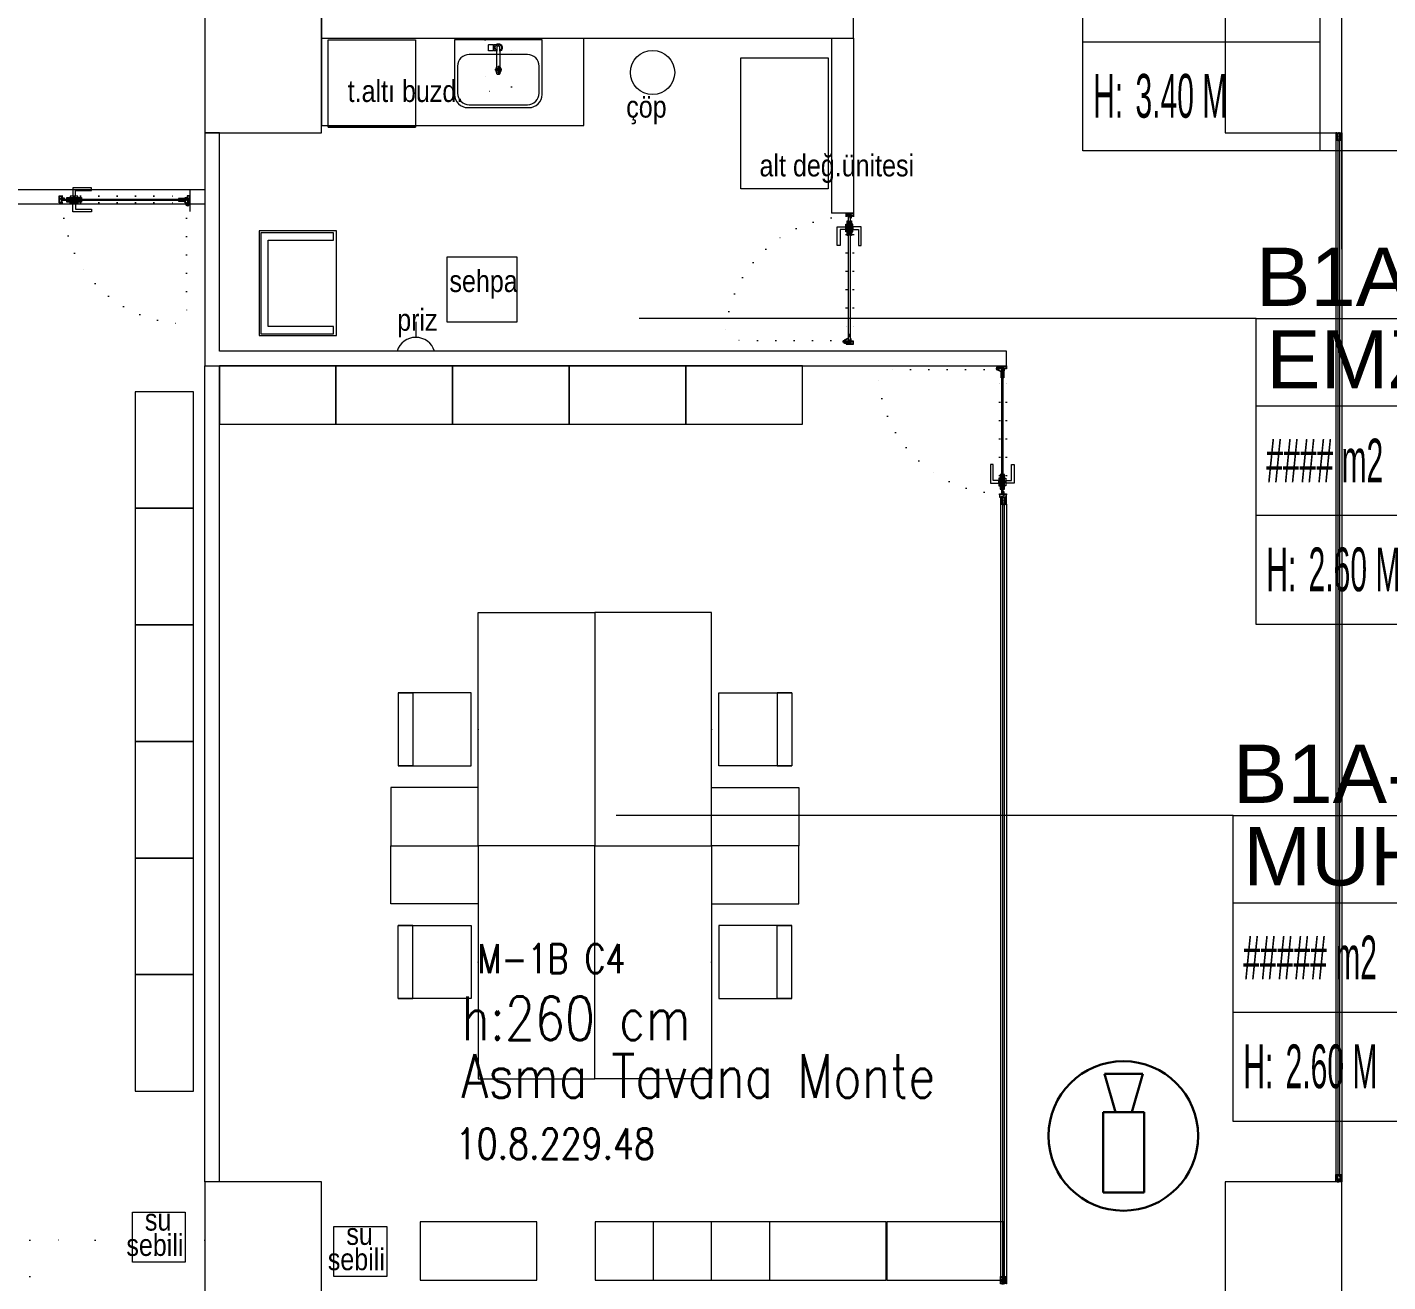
# Model space of a CAD drawing. Header units: metres. Extents: x -13933 to 152404, y -7861 to 21912.
# Drawn here: x 84880 to 85814, y 1611 to 2472 of the extents above; entities that cross this region are included whole.
import ezdxf
from ezdxf.enums import TextEntityAlignment as Align

# ---------------------------------------------------------------- set-up
doc = ezdxf.new("R2010")
doc.units = ezdxf.units.M
doc.header["$LTSCALE"] = 100
doc.header["$MEASUREMENT"] = 0
for name, pattern in [('DASHDOT', [1, 0.5, -0.25, 0, -0.25]), ('DOT2', [0.125, 0, -0.125]), ('DOT5', [0.75, 0, -0.75])]:
    doc.linetypes.add(name, pattern=pattern)
doc.layers.get('0').update_dxf_attribs({"color": 9, "lineweight": 9})
for name, color, linetype, lineweight in [('0 @ 1', 9, 'Continuous', 9), ('00', 9, 'Continuous', 9), ('01', 9, 'Continuous', 9), ('05', 9, 'Continuous', 9), ('06C', 9, 'Continuous', 9), ('06D', 9, 'Continuous', 9), ('07K', 9, 'Continuous', 9), ('10', 9, 'Continuous', 9), ('15', 9, 'Continuous', 9), ('20', 9, 'DOT2', 9), ('21_mahal200', 9, 'Continuous', 9), ('E-DAHİLİ DOME KAMERA', 7, 'Continuous', 30), ('E-YAZI', 7, 'Continuous', 30)]:
    doc.layers.add(name, color=color, linetype=linetype, lineweight=lineweight)
doc.styles.add('Arial', font='arial.ttf', dxfattribs={"height": 2.5})
doc.styles.add('E-YAZI', font='txttw.shx')
doc.styles.add('MuuM_TEXT-STANDART', font='ARIALN.TTF')
pattern_1 = [(225, (-604.72494, -2171.82614), (-0.0883883476, 0.0883883476), []), (135, (-604.72494, -2171.82614), (0.0883883476, 0.0883883476), [])]

# ---------------------------------------------------------------- blocks, each defined once
blk = doc.blocks.new('100_DAHİLİ DOME KAMERA')
at = {"layer": 'E-DAHİLİ DOME KAMERA', "color": 4}
for p, q in [((-1.936, 0.715), (-1.936, -0.689)), ((0.82, 0.715), (-1.936, 0.715)), ((0.82, -0.689), (0.82, 0.715)), ((0.82, 0.294), (2.131, 0.668)), ((2.131, 0.668), (2.131, -0.643)), ((0.82, -0.268), (2.131, -0.643)), ((-1.936, -0.689), (0.82, -0.689))]:
    blk.add_line(p, q, dxfattribs=at)
at = {"layer": 'E-DAHİLİ DOME KAMERA', "color": 4, "linetype": 'Continuous'}
blk.add_circle((0, 0), 2.566, dxfattribs=at)
blk = doc.blocks.new('p-kolon_80x80')
blk.add_lwpolyline([(-40, -40), (40, -40), (40, 40), (-40, 40)], close=True)
blk = doc.blocks.new('1.Bod.Ara.Sitatik Elk')
at = {"layer": '01'}
for p in [(900, -6190), (1600, -6190), (900, -6990), (1600, -6990)]:
    blk.add_blockref('p-kolon_80x80', p, dxfattribs=at)
blk = doc.blocks.new('0_roomno2')
blk.add_lwpolyline([(19.375, -10.5), (0, -10.5), (0, 0), (19.375, 0)], close=True)
for points in [[(0, -3), (19.375, -3)], [(8.125, -3), (8.125, -10.5)], [(11.875, -3), (11.875, -10.5)], [(15.625, -3), (15.625, -10.5)], [(0, -6.75), (8.125, -6.75)]]:
    blk.add_lwpolyline(points)
at = {"style": 'MuuM_TEXT-STANDART', "width": 0.6}
blk.add_text('H:', height=1.5, dxfattribs=at).set_placement((0.35, -8.608), align=Align.MIDDLE_LEFT)
at = {"style": 'Arial'}
blk.add_attdef('ODANO', (0, 1.17), '', height=2, dxfattribs=at)
blk.add_attdef('MEKANADI', text='', height=2, dxfattribs=at).set_placement((0.35, -3), align=Align.BOTTOM_LEFT)
at = {"style": 'MuuM_TEXT-STANDART', "width": 0.6}
for tag, p in [('YER01', (10, -4.5)), ('TAVAN01', (13.75, -4.5)), ('DUVAR01', (17.5, -4.5)), ('YER02', (10, -6.75)), ('TAVAN02', (13.75, -6.75)), ('DUVAR02', (17.5, -6.75)), ('YER03', (10, -9)), ('TAVAN03', (13.75, -9)), ('DUVAR03', (17.5, -9))]:
    blk.add_attdef(tag, text='', height=1.5, dxfattribs=at).set_placement(p, align=Align.MIDDLE_CENTER)
for tag, p in [('M2', (0.35, -4.875)), ('TEMIZTAVANYUKSEKLIGI', (1.8, -8.608))]:
    blk.add_attdef(tag, text='', height=1.5, dxfattribs=at).set_placement(p, align=Align.MIDDLE_LEFT)
blk = doc.blocks.new('p-sandalye-03')
for points in [[(-5, -25.14), (-5, 24.86), (-55, 24.86), (-55, -25.14), (-5, -25.14)], [(-55, 24.86), (-45, 24.86), (-45, -25.14), (-55, -25.14)]]:
    blk.add_lwpolyline(points)
blk.add_point((0, -0.14))
blk = doc.blocks.new('m-calisma unitesi 02')
at = {"ltscale": 0.5}
blk.add_lwpolyline([(-160, 140), (-160, 80), (-120, 80), (-120, 140)], close=True, dxfattribs=at)
blk.add_lwpolyline([(0, 80), (0, 0), (-160, 0), (-160, 80)], close=True)
at = {"linetype": 'DOT5'}
blk.add_lwpolyline([(-160, 80), (-160, 80)], dxfattribs=at)
at = {"rotation": 270}
blk.add_blockref('p-sandalye-03', (-80, 80), dxfattribs=at)
blk = doc.blocks.new('A$C6B6E2180')
for points in [[(-2.42, 0), (2.42, 0)], [(0, 2.66), (0, -2.66)]]:
    blk.add_lwpolyline(points)
for radius in [2, 1]:
    blk.add_circle((0, 0), radius)
blk = doc.blocks.new('p-batarya uno')
at = {"linetype": 'Continuous', "elevation": 5.3}
blk.add_lwpolyline([(1959.69, 13727.45), (1962.73, 13727.45), (1962.83, 13727.49), (1962.88, 13727.6), (1962.95, 13729.55), (1962.88, 13731.5), (1962.83, 13731.6), (1962.73, 13731.65), (1959.69, 13731.65), (1959.65, 13731.57), (1959.65, 13731.52), (1959.41, 13731.55), (1959.35, 13731.55), (1959.25, 13731.65), (1957.79, 13731.65), (1957.49, 13731.89), (1956.84, 13732.15), (1956.4, 13732.22), (1956.15, 13732.25), (1955.46, 13732.15), (1954.81, 13731.89), (1954.25, 13731.45), (1953.81, 13730.89), (1953.55, 13730.24), (1953.45, 13729.55), (1953.55, 13728.86), (1953.81, 13728.21), (1954.25, 13727.65), (1954.81, 13727.21), (1955.05, 13727.11), (1955.05, 13712.11), (1955.09, 13711.84), (1955.2, 13711.58), (1955.37, 13711.36), (1955.6, 13711.19), (1955.87, 13711.09), (1956.15, 13711.05), (1956.43, 13711.09), (1956.7, 13711.19), (1956.93, 13711.36), (1957.1, 13711.58), (1957.21, 13711.84), (1957.25, 13712.11), (1957.25, 13712.3), (1957.25, 13712.43), (1957.25, 13712.66), (1957.25, 13713.02), (1957.25, 13713.51), (1957.25, 13714.13), (1957.25, 13727.11), (1957.49, 13727.21), (1957.79, 13727.45), (1959.25, 13727.45), (1959.35, 13727.55), (1959.41, 13727.55), (1959.65, 13727.57), (1959.65, 13727.52), (1959.69, 13727.45)], close=True, dxfattribs=at)
at = {"linetype": 'Continuous'}
for points, elevation in [([(1959.25, 13731.65), (1959.25, 13727.45)], 5.3), ([(1959.35, 13727.55), (1959.35, 13731.55)], 5.31), ([(1959.41, 13731.55), (1959.41, 13727.55)], 5.31), ([(1959.69, 13731.65), (1959.72, 13731.57), (1959.74, 13731.45), (1959.75, 13731.36), (1959.76, 13731.25), (1959.78, 13731.01), (1959.81, 13730.55), (1959.82, 13730.06), (1959.83, 13729.55), (1959.82, 13729.06), (1959.81, 13728.54), (1959.79, 13728.16), (1959.78, 13728.09), (1959.76, 13727.84), (1959.75, 13727.74), (1959.74, 13727.65), (1959.73, 13727.58), (1959.72, 13727.52), (1959.69, 13727.45)], 5.3)]:
    blk.add_lwpolyline(points, dxfattribs=dict(at, elevation=elevation))
blk.add_lwpolyline([(1955.05, 13727.11), (1955.05, 13729.57), (1955.09, 13729.84), (1955.19, 13730.1), (1955.37, 13730.33), (1955.6, 13730.5), (1955.86, 13730.61), (1956.15, 13730.65), (1956.43, 13730.6), (1956.7, 13730.5), (1956.93, 13730.33), (1957.1, 13730.1), (1957.21, 13729.84), (1957.25, 13729.57), (1957.25, 13729.26), (1957.25, 13728.92), (1957.25, 13727.11)], dxfattribs=at)
blk.add_arc((1956.15, 13729.55), 2.25, 299.26757, 240.73242, dxfattribs=at)
blk = doc.blocks.new('shift lavabo plan-60cm')
at = {"ltscale": 2}
for points in [[(0, 0), (60, 0), (60, -37.5, -0.414214), (51, -46.5), (9, -46.5, -0.414214), (0, -37.5)], [(10, -10), (50, -10, -0.414214), (58, -18), (58, -36.5, -0.414214), (50, -44.5), (10, -44.5, -0.414214), (2, -36.5), (2, -18, -0.414214)]]:
    blk.add_lwpolyline(points, format="xyb", close=True, dxfattribs=at)
at = {"layer": '20', "linetype": 'DOT2', "ltscale": 2}
blk.add_lwpolyline([(21, 0), (39, 0), (39, -32.23, -0.414214), (36, -35.23), (24, -35.23, -0.414214), (21, -32.23)], format="xyb", close=True, dxfattribs=at)
blk.add_blockref('p-batarya uno', (-1926.15, -13734.9))
at = {"ltscale": 2}
blk.add_blockref('A$C6B6E2180', (30, -20.5), dxfattribs=at)
blk = doc.blocks.new('p-bebek bakım masası')
at = {"layer": '05'}
blk.add_lwpolyline([(-36, -53), (-36, 0), (36, 0), (36, -53), (-36, -53)], dxfattribs=at)
at = {"layer": '05', "elevation": 0}
for points in [[(-34.45, -50.98), (-34.45, -1.26), (34.78, -1.26), (34.78, -50.98), (29.78, -50.98), (29.78, -6.26)], [(-29.45, -6.26), (-29.45, -50.98), (-34.45, -50.98)], [(29.78, -6.26), (-29.45, -6.26)]]:
    blk.add_lwpolyline(points, dxfattribs=at)
blk = doc.blocks.new('g-kapı kolu-p')
for points in [[(-5, 0.5), (5, 0.5), (5, 1.5), (-5, 1.5)], [(-2.65, 1.5), (2.65, 1.5), (2.65, 2.41), (-2.65, 2.41)], [(-5, -1.5), (5, -1.5), (5, -0.5), (-5, -0.5)], [(-2.65, -1.5), (2.65, -1.5), (2.65, -2.41), (-2.65, -2.41)]]:
    blk.add_lwpolyline(points, close=True)
for points in [[(11.85, 8.21), (-0.95, 8.21), (-0.95, 2.41), (0.95, 2.41), (0.95, 6.31), (11.85, 6.31), (11.85, 8.21)], [(11.85, -8.21), (-0.95, -8.21), (-0.95, -2.41), (0.95, -2.41), (0.95, -6.31), (11.85, -6.31), (11.85, -8.21)]]:
    blk.add_lwpolyline(points)
blk = doc.blocks.new('k-cambölme-kapı-p')
at = {"layer": '10'}
h = blk.add_hatch(dxfattribs=at)
h.set_pattern_fill('NET', color=256, angle=135, style=0)
h.set_pattern_definition([(135, (3753.7029, 560.85184), (-0.0883883476, -0.0883883476), []), (225, (3753.7029, 560.85184), (0.0883883476, -0.0883883476), [])])
h.paths.add_polyline_path([(2.08, -0.06), (2.08, 0.02), (2.07, 0.04), (2.05, 0.07), (2.01, 0.09), (1.98, 0.1), (1.97, 0.1), (1.97, -0.29), (1.94, -0.29), (1.94, -0.43), (1.88, -0.49), (1.67, -0.49), (1.82, -0.29), (1.73, -0.29), (1.53, -0.5), (1.44, -0.5), (1.62, -0.32), (1.62, -0.29), (1.51, -0.29), (1.34, -0.42), (1.32, -0.44), (1.3, -0.48), (1.29, -0.51), (1.26, -0.57), (1.26, -0.31), (1.32, -0.29), (1.23, -0.29), (1.23, -0.53), (1.23, -0.59), (1.24, -0.62), (1.26, -0.64), (3.47, -0.64), (3.47, -0.58), (3.38, -0.35), (3.38, -0.3), (3.42, -0.25), (3.42, -0.2), (3.38, -0.16), (2.73, -0.16), (2.74, -0.2), (2.91, -0.2, -1), (2.91, -0.25)])
h.paths.add_polyline_path([(2.05, -0.18), (2.05, -0.21), (2.08, -0.23), (2.11, -0.24), (2.15, -0.25), (2.95, -0.27), (2.92, -0.29), (2.55, -0.29), (2.54, -0.31), (2.52, -0.33), (2.5, -0.34), (2.48, -0.34), (2.46, -0.34), (2.44, -0.32), (2.42, -0.3), (2.08, -0.3), (1.99, -0.11), (1.99, -0.07), (2.05, -0.07)], flags=16)
h.paths.add_polyline_path([(2.41, -0.34), (2.51, -0.5), (2.08, -0.5), (2.08, -0.34)], flags=16)
h.paths.add_polyline_path([(2.55, -0.33), (2.89, -0.33), (2.94, -0.33), (3.28, -0.34, 0.166992), (3.34, -0.55), (2.72, -0.55), (2.55, -0.36)], flags=16)
h.paths.add_polyline_path([(3.02, -0.22), (3.02, -0.2), (3.33, -0.2, 0.10606), (3.29, -0.33), (3.01, -0.27)], flags=16)
h = blk.add_hatch(dxfattribs=at)
h.set_pattern_fill('NET', color=256, angle=135, style=0)
h.set_pattern_definition([(45, (474.94443, 2280.71206), (0.0883883476, -0.0883883476), []), (315, (474.94443, 2280.71206), (-0.0883883476, -0.0883883476), [])])
h.paths.add_polyline_path([(87.27, -0.16), (87.26, -0.2), (87.09, -0.2, 1), (87.09, -0.25), (87.92, -0.25), (87.92, -0.01), (87.93, 0.03), (87.96, 0.05), (88, 0.07), (88.03, 0.07), (88.03, -0.29), (88.06, -0.29), (88.06, -0.43), (88.12, -0.49), (88.33, -0.49), (88.18, -0.29), (88.27, -0.29), (88.47, -0.5), (88.56, -0.5), (88.38, -0.32), (88.38, -0.29), (88.49, -0.29), (88.66, -0.42), (88.68, -0.44), (88.7, -0.48), (88.71, -0.51), (88.74, -0.57), (88.74, -0.31), (88.68, -0.29), (88.77, -0.29), (88.77, -0.53), (88.77, -0.59), (88.76, -0.62), (88.74, -0.64), (86.53, -0.64), (86.53, -0.58), (86.62, -0.35), (86.62, -0.3), (86.58, -0.25), (86.58, -0.2), (86.62, -0.16)])
h.paths.add_polyline_path([(87.28, -0.55), (87.45, -0.36), (87.45, -0.33), (87.11, -0.33), (87.06, -0.33), (87.03, -0.31), (86.99, -0.27), (86.98, -0.22), (86.98, -0.2), (86.67, -0.2, -0.292264), (86.66, -0.55)], flags=16)
h.paths.add_polyline_path([(87.48, -0.51), (87.59, -0.51), (87.53, -0.43)], flags=16)
h.paths.add_polyline_path([(87.56, -0.4), (87.69, -0.5), (87.92, -0.5), (87.92, -0.34), (87.59, -0.34)], flags=16)
h.paths.add_polyline_path([(87.62, -0.53), (87.71, -0.62), (87.71, -0.53)], flags=16)
for points in [[(1.97, -0.29), (1.97, 2.13), (2.05, 2.13), (2.05, 2.28, 0.414214), (1.89, 2.44), (0.08, 2.44, 0.414214), (0, 2.36), (0, -2.36, 0.414214), (0.08, -2.44), (2.05, -2.44), (2.05, -2.25), (2.05, -2.23), (2.05, -2.23), (2.05, -2.23), (2.05, -2.23), (2.05, -2.23), (2.05, -0.89)], [(88.03, -0.29), (88.03, 2.13), (87.95, 2.13), (87.95, 2.28, -0.414214), (88.11, 2.44), (89.92, 2.44, -0.414214), (90, 2.36), (90, -2.36, -0.414214), (89.92, -2.44), (87.95, -2.44), (87.95, -2.25), (87.95, -2.23), (87.95, -2.23), (87.95, -2.23), (87.95, -2.23), (87.95, -2.23), (87.95, -0.89)], [(1.51, -0.29), (1.34, -0.42), (1.32, -0.44), (1.3, -0.48), (1.29, -0.51), (1.26, -0.57), (1.26, -0.31), (1.32, -0.29), (1.23, -0.29), (1.23, -0.53), (1.23, -0.59), (1.24, -0.62), (1.26, -0.64), (3.47, -0.64), (3.47, -0.58), (3.38, -0.35), (3.38, -0.3), (3.42, -0.25), (3.42, -0.2), (3.38, -0.16), (2.73, -0.16), (2.74, -0.2), (2.91, -0.2, -1), (2.91, -0.25, -1)], [(88.49, -0.29), (88.66, -0.42), (88.68, -0.44), (88.7, -0.48), (88.71, -0.51), (88.74, -0.57), (88.74, -0.31), (88.68, -0.29), (88.77, -0.29), (88.77, -0.53), (88.77, -0.59), (88.76, -0.62), (88.74, -0.64), (86.53, -0.64), (86.53, -0.58), (86.62, -0.35), (86.62, -0.3), (86.58, -0.25), (86.58, -0.2), (86.62, -0.16), (87.27, -0.16), (87.26, -0.2), (87.09, -0.2, 1), (87.09, -0.25, 1)], [(86.66, -0.55), (87.28, -0.55), (87.45, -0.36), (87.45, -0.33), (87.11, -0.33), (87.06, -0.33), (87.03, -0.31), (86.99, -0.27), (86.98, -0.22), (86.98, -0.2), (86.67, -0.2, 1)]]:
    blk.add_lwpolyline(points, format="xyb", dxfattribs=at)
for points in [[(1.82, 2.27), (0.16, 2.27), (0.16, 2.03), (0.38, 2.03), (0.38, 1.92), (0.22, 1.92), (0.22, 1.16), (0.35, 1.16), (0.35, -0.41), (0.22, -0.41), (0.22, -1.23), (0.36, -1.23), (0.36, -1.38), (0.16, -1.38), (0.16, -2.24), (1.82, -2.24), (1.82, -1.72), (1.62, -1.72), (1.62, -1.58), (1.82, -1.58), (1.82, -1.37), (1.61, -1.37), (1.61, -1.24), (1.74, -1.24), (1.74, -0.85), (1.06, -0.85), (1.06, -0.13), (1.5, -0.13), (1.5, 1.92), (1.57, 2.03), (1.82, 2.03), (1.82, 2.27)], [(0.69, 3.63), (0.69, 2.44)], [(0.69, 2.27), (0.69, -0.24), (1.06, -0.24)], [(1.06, 2.44), (1.06, 2.86)], [(1.06, -0.13), (1.06, 2.27)], [(1.5, 1.92), (1.06, 1.92)], [(1.17, 1.92), (1.17, -0.13)], [(2.91, -0.25), (2.08, -0.06), (2.08, 0.02), (2.07, 0.04), (2.05, 0.07), (2.01, 0.09), (1.98, 0.1), (1.97, 0.1)], [(3.84, 0.88), (2.63, 3.22)], [(4.07, 1.27), (2.67, 3.99)], [(8.14, 0.88), (8.14, 1.27), (4.07, 1.27)], [(5.3, 0.88), (5.3, -0.16)], [(5.5, 1.27), (5.77, 0.97), (5.77, 0.88)], [(5.59, 0.88), (5.59, -0.16)], [(6.76, 1.27), (6.49, 0.97), (6.49, 0.88)], [(6.67, 0.88), (6.67, -0.16)], [(6.96, 0.88), (6.96, -0.16)], [(87.09, -0.25), (87.92, -0.25), (87.92, -0.01), (87.93, 0.03), (87.96, 0.05), (88, 0.07), (88.03, 0.07)], [(88.18, 2.27), (89.84, 2.27), (89.84, 2.03), (89.62, 2.03), (89.62, 1.92), (89.78, 1.92), (89.78, 1.16), (89.65, 1.16), (89.65, -0.41), (89.78, -0.41), (89.78, -1.23), (89.64, -1.23), (89.64, -1.38), (89.84, -1.38), (89.84, -2.24), (88.18, -2.24), (88.18, -1.72), (88.38, -1.72), (88.38, -1.58), (88.18, -1.58), (88.18, -1.37), (88.39, -1.37), (88.39, -1.24), (88.26, -1.24), (88.26, -0.85), (88.94, -0.85), (88.94, -0.13), (88.5, -0.13), (88.5, 1.92), (88.43, 2.03), (88.18, 2.03), (88.18, 2.27)], [(2.05, -0.89), (3.59, -0.89), (3.59, -0.64), (1.23, -0.64), (1.23, -0.29), (1.97, -0.29)], [(1.62, -0.29), (1.62, -0.32), (1.44, -0.5), (1.53, -0.5), (1.73, -0.29)], [(1.82, -0.29), (1.67, -0.49), (1.88, -0.49), (1.94, -0.43), (1.94, -0.29)], [(3.34, -0.55), (2.72, -0.55), (2.55, -0.36), (2.55, -0.33), (2.89, -0.33), (2.94, -0.33)], [(3.28, -0.34), (3.28, -0.34), (2.94, -0.33)], [(3.01, -0.27), (3.02, -0.22), (3.02, -0.2), (3.33, -0.2)], [(3.01, -0.27), (3.29, -0.33), (3.29, -0.33)], [(4.06, -0.16), (4.06, -0.55), (8.14, -0.55)], [(8.14, -0.55), (8.14, -0.16)], [(87.95, -0.89), (86.41, -0.89), (86.41, -0.64), (88.77, -0.64), (88.77, -0.29), (88.03, -0.29)], [(87.59, -0.51), (87.53, -0.43), (87.48, -0.51), (87.59, -0.51)], [(88.18, -0.29), (88.33, -0.49), (88.12, -0.49), (88.06, -0.43), (88.06, -0.29)], [(88.38, -0.29), (88.38, -0.32), (88.56, -0.5), (88.47, -0.5), (88.27, -0.29)]]:
    blk.add_lwpolyline(points, dxfattribs=at)
at = {"layer": '10', "linetype": 'DASHDOT', "ltscale": 0.05}
for points in [[(3.22, 3.63), (0.2, 3.63)], [(1.71, 2.14), (1.71, 4.9)], [(6.13, 1.44), (6.13, -0.55)]]:
    blk.add_lwpolyline(points, dxfattribs=at)
at = {"layer": '10'}
for points in [[(1.99, -0.07), (2.05, -0.07), (2.05, -0.18), (2.05, -0.21), (2.08, -0.23), (2.11, -0.24), (2.15, -0.25), (2.95, -0.27), (2.92, -0.29), (2.55, -0.29), (2.54, -0.31), (2.52, -0.33), (2.5, -0.34), (2.48, -0.34), (2.46, -0.34), (2.44, -0.32), (2.42, -0.3), (2.08, -0.3), (1.99, -0.11)], [(2.08, -0.5), (2.08, -0.34), (2.41, -0.34), (2.51, -0.5), (2.51, -0.5)], [(87.92, -0.5), (87.92, -0.34), (87.59, -0.34), (87.56, -0.4), (87.69, -0.5)], [(87.62, -0.53), (87.71, -0.53), (87.71, -0.62)]]:
    blk.add_lwpolyline(points, close=True, dxfattribs=at)
blk.add_circle((1.71, 3.65), 1.02, dxfattribs=at)
for centre, start, end in [((3.6, -0.37), 176.14303, 214.06492), ((3.6, -0.37), 148.89788, 173.11441), ((86.4, -0.37), 325.93508, 31.10212)]:
    blk.add_arc(centre, 0.322, start, end, dxfattribs=at)
at = {"layer": '15', "linetype": 'DOT2'}
blk.add_lwpolyline([(2.48, 0.36), (2.48, 85.36)], dxfattribs=at)
at = {"layer": '15'}
blk.add_lwpolyline([(2.58, 0.88), (87.42, 0.88), (87.52, 0.78), (87.52, -0.05), (87.42, -0.16), (2.58, -0.16), (2.58, -0.16), (2.48, -0.05), (2.48, 0.78), (2.58, 0.88)], dxfattribs=at)
at = {"layer": '15', "linetype": 'DOT2'}
blk.add_arc((2.48, 0.36), 85.04, 0, 90, dxfattribs=at)
at = {"layer": '20'}
for p, q in [((87.95, 2.43), (2.05, 2.43)), ((87.95, 2.13), (2.05, 2.13)), ((87.95, -2.23), (2.05, -2.23)), ((87.95, -2.44), (2.05, -2.44))]:
    blk.add_line(p, q, dxfattribs=at)
at = {"layer": '06C', "xscale": -1}
blk.add_blockref('g-kapı kolu-p', (79.64, 0.38), dxfattribs=at)
blk = doc.blocks.new('p-strahle-alüminyumdoğramaprofili')
at = {"layer": '10'}
h = blk.add_hatch(dxfattribs=at)
h.set_pattern_fill('NET', color=256, angle=315, style=0)
h.set_pattern_definition(pattern_1)
h.paths.add_polyline_path([(-4.62, 2.65), (-4.68, 2.65), (-4.72, 2.75), (-4.72, 2.8), (-4.69, 2.8), (-4.69, 2.92), (-4.98, 2.92), (-4.98, 2.8), (-4.95, 2.8), (-4.99, 2.65), (-5.08, 2.66), (-5.25, 2.28), (-5.14, 2.28), (-5.14, 2.33), (-4.98, 2.52, 0.2599), (-4.9, 2.28), (-4.66, 2.28, 0.382682)])
h.paths.add_polyline_path([(-4.86, 2.52), (-4.67, 2.52, -2.16717)], flags=16)
h = blk.add_hatch(dxfattribs=at)
h.set_pattern_fill('NET', color=256, angle=315, style=0)
h.set_pattern_definition(pattern_1)
h.paths.add_polyline_path([(-4.62, 0.88), (-4.68, 0.88), (-4.72, 0.77), (-4.72, 0.73), (-4.69, 0.73), (-4.69, 0.6), (-4.98, 0.6), (-4.98, 0.73), (-4.95, 0.73), (-4.99, 0.88), (-5.08, 0.87), (-5.25, 1.24), (-5.14, 1.24), (-5.14, 1.2), (-4.98, 1.01, -0.2599), (-4.9, 1.24), (-4.66, 1.24, -0.382682)])
h.paths.add_polyline_path([(-4.86, 1), (-4.67, 1, 2.16717)], flags=16)
h = blk.add_hatch(dxfattribs=at)
h.set_pattern_fill('NET', color=256, angle=315, style=0)
h.set_pattern_definition([(225, (-608.45214, -2173.53612), (-0.0883883476, 0.0883883476), []), (135, (-608.45214, -2173.53612), (0.0883883476, 0.0883883476), [])])
h.paths.add_polyline_path([(-3.45, 2.28), (-3.45, 2.57), (-4.49, 2.57), (-4.49, 2.28)])
h = blk.add_hatch(dxfattribs=at)
h.set_pattern_fill('NET', color=256, angle=315, style=0)
h.set_pattern_definition([(225, (-608.45214, -2180.04526), (-0.0883883476, 0.0883883476), []), (135, (-608.45214, -2180.04526), (0.0883883476, 0.0883883476), [])])
h.paths.add_polyline_path([(-3.45, 0.93), (-3.45, 1.24), (-4.49, 1.24), (-4.49, 0.93)])
h = blk.add_hatch(dxfattribs=at)
h.set_pattern_fill('NET', color=256, angle=315, style=0)
h.set_pattern_definition([(225, (-629.50454, -2177.58922), (-0.0883883476, 0.0883883476), []), (135, (-629.50454, -2177.58922), (0.0883883476, 0.0883883476), [])])
h.paths.add_polyline_path([(0, 0.68), (0, 1.75), (-0.18, 1.75), (-0.18, 0.68)])
for points in [[(-5.08, 2.66), (-5.25, 2.28)], [(-5.09, 0.88), (-5.25, 1.24)], [(-4.98, 2.52), (-5.14, 2.33), (-5.14, 2.28)], [(-4.98, 1.01), (-5.14, 1.2), (-5.14, 1.24)], [(-4.92, 3.6), (-4.92, 3.16), (-4.61, 3.16), (-4.61, 2.87), (-4.52, 2.87), (-4.62, 2.65), (-4.68, 2.65), (-4.72, 2.75), (-4.72, 2.8), (-4.69, 2.8), (-4.69, 3.05), (-4.98, 3.05), (-4.98, 2.8), (-4.95, 2.8), (-4.99, 2.65), (-5.08, 2.66), (-5.07, 3.76), (-0.11, 3.76)], [(-4.69, 2.92), (-4.98, 2.92)], [(-4.71, 0.6), (-4.98, 0.6)], [(-2.83, 0.2), (-2.67, 0.2), (-2.67, -0.04), (-4.87, -0.04), (-4.87, 0.19), (-4.57, 0.19), (-4.57, 0.73), (-2.67, 0.73)], [(-4.52, 2.87), (-4.49, 2.87), (-4.49, 2.26)], [(-4.49, 0.93), (-4.49, 0.93), (-4.49, 1.26)], [(-3.45, 2.26), (-3.45, 2.57)], [(-3.45, 1.26), (-3.45, 0.93)], [(-2.08, 0.93), (-2.08, 2.57)], [(-0.18, 0.68), (0, 0.68), (0, 1.75)], [(-0.18, 1.75), (0, 1.75)]]:
    blk.add_lwpolyline(points, dxfattribs=at)
for points in [[(-0.18, 2.74), (-0.18, 2.21), (0, 2.21), (0, 2.08), (-0.18, 2.08), (-0.18, 0.43), (0, 0.43), (0, 0), (-0.12, 0), (-0.12, -0.24), (-5.09, -0.24), (-5.09, 0.88), (-4.98, 0.88), (-4.94, 0.7), (-4.99, 0.7), (-4.99, 0.33), (-4.71, 0.33), (-4.71, 0.88), (-4.56, 0.88), (-4.52, 0.93), (-1.28, 0.93), (-1.2, 1.22), (-0.9, 1.22), (-0.9, 0.62), (-0.58, 0.62), (-0.58, 2.74)], [(-2.03, 0.78), (-1.35, 0.78), (-1.35, 0.08), (-1.28, 0.04), (-1.28, -0.04), (-2.09, -0.04), (-2.09, 0.1), (-2.03, 0.15)]]:
    blk.add_lwpolyline(points, close=True, dxfattribs=at)
for points in [[(-0.57, 3.26), (-0.57, 3.62), (-4.89, 3.62), (-4.89, 3.65, 0.561743), (-4.97, 3.66, 0.595966), (-4.92, 3.6, -2.204878)], [(-4.67, 2.52), (-4.86, 2.52, 1)], [(-4.67, 1), (-4.86, 1, -1)], [(-4.61, 2.87), (-4.49, 3.45, -0.833203), (-4.18, 3.44, -0.447088)], [(-4.49, 2.57), (-1.23, 2.57, -0.414214), (-0.9, 2.25), (-0.9, 1.22)], [(-4.18, 3.44), (-4.18, 2.99, 0.414214), (-4.07, 2.89), (-0.82, 2.89), (-0.82, 3.62)], [(-2.67, 0.73), (-2.67, 0.32), (-2.83, 0.32, 1), (-2.83, 0.2, -1)], [(-0.11, 3.76), (-0.11, 3.62), (-0.45, 3.62), (-0.45, 3.14, -1), (-0.66, 3.14)], [(-0.66, 3.14, -0.305404), (-0.57, 3.26, -5.773092)]]:
    blk.add_lwpolyline(points, format="xyb", dxfattribs=at)
for centre, radius, start, end in [((-4.73, 2.47), 0.253, 168.66756, 234.12581), ((-4.73, 1.06), 0.253, 125.87419, 191.33244), ((-4.77, 2.44), 0.125, 139.54015, 40.45985), ((-4.77, 1.08), 0.125, 319.54015, 220.45985), ((-4.84, 2.48), 0.273, 305.97376, 36.42893), ((-4.84, 1.04), 0.273, 323.57107, 54.02624)]:
    blk.add_arc(centre, radius, start, end, dxfattribs=at)
blk = doc.blocks.new('*U1015')
at = {"layer": '06D'}
for points in [[(4.95, 4), (535.04, 4)], [(4.95, 0), (535.02, 0)]]:
    blk.add_lwpolyline(points, dxfattribs=at)
at = {"layer": '15'}
for points in [[(1.96, 2.5), (538.03, 2.5)], [(538.03, 1.5), (1.96, 1.5)]]:
    blk.add_lwpolyline(points, dxfattribs=at)
at = {"layer": '0 @ 1', "linetype": 'Continuous', "xscale": -1}
blk.add_blockref('p-strahle-alüminyumdoğramaprofili', (-0.12, 0.24), dxfattribs=at)
at = {"layer": '0 @ 1', "linetype": 'Continuous'}
blk.add_blockref('p-strahle-alüminyumdoğramaprofili', (540.11, 0.24), dxfattribs=at)
blk = doc.blocks.new('gr-p-birim')
blk.add_lwpolyline([(-0.5, -0.5), (0.5, -0.5), (0.5, 0.5), (-0.5, 0.5)], close=True)
blk = doc.blocks.new('1.Bod.Ara.Mimari Elk')
for p, q in [((940, -6165), (940, -6225)), ((1120, -6225), (1120, -6165)), ((1287.78, -6178.5), (1287.78, -6268.5)), ((940, -6225), (1120, -6225)), ((944.59, -6226.26), (1004.59, -6226.26)), ((1004.75, -6359.79), (1004.75, -6370.45))]:
    blk.add_line(p, q)
for points in [[(944.59, -6166.26), (1004.59, -6166.26), (1004.59, -6226.26), (944.59, -6226.26)], [(1227.78, -6178.5), (1287.78, -6178.5), (1287.78, -6268.5), (1227.78, -6268.5)], [(1026.22, -6315.07), (1074.15, -6315.07), (1074.15, -6359.93), (1026.22, -6359.93)], [(810.32, -6970.81), (846.65, -6970.81), (846.65, -7005.26), (810.32, -7005.26)], [(948.53, -6980.61), (984.85, -6980.61), (984.85, -7015.06), (948.53, -7015.06)]]:
    blk.add_lwpolyline(points, close=True)
blk.add_circle((1167.23, -6188.66), 15.16)
blk.add_arc((1004.75, -6383.83), 13.39, 16.64493, 163.35507)
at = {"layer": '00'}
for p, q in [((1640, -6310), (1640, -5430)), ((1290, -6165), (1290, -6285.17)), ((1305, -6165), (1305, -6285.17)), ((860, -6269.08), (40, -6269.08)), ((860, -6269.08), (850, -6269.08)), ((850, -6284.08), (850, -6269.08)), ((860, -6279.08), (40, -6279.08)), ((1305, -6285.17), (1290, -6285.17)), ((860, -6950), (860, -6390)), ((870, -6950), (870, -6390))]:
    blk.add_line(p, q, dxfattribs=at)
for points in [[(1305, -6150), (1305, -6150), (1305, -6135), (1290, -6135), (1290, -6150), (940, -6150), (940, -6165), (1305, -6165), (1305, -6150), (1305, -6150)], [(860, -6230), (860, -6390), (1410, -6390), (1410, -6380), (870, -6380), (870, -6230)]]:
    blk.add_lwpolyline(points, close=True, dxfattribs=at)
at = {"layer": '06D'}
for points in [[(1636, -6235.11), (1636, -6945.02)], [(1640, -6230), (1640, -6950)], [(1640, -6235.11), (1640, -6670.1)]]:
    blk.add_lwpolyline(points, dxfattribs=at)
at = {"layer": '15'}
for points in [[(1637.5, -6945.23), (1637.5, -6232.11)], [(1638.5, -6232.11), (1638.5, -6945.23)]]:
    blk.add_lwpolyline(points, dxfattribs=at)
at = {"layer": '20', "ltscale": 2}
for p, q in [((860, -6990), (740, -6990)), ((740, -6990), (740, -8750))]:
    blk.add_line(p, q, dxfattribs=at)
at = {"layer": '21_mahal200'}
for p, q in [((1581.25, -6357.5), (1158.09, -6357.5)), ((1565.48, -6698.58), (1142.32, -6698.58))]:
    blk.add_line(p, q, dxfattribs=at)
at = {"linetype": 'Continuous', "rotation": 270}
blk.add_blockref('*U1015', (1406, -6480.01), dxfattribs=at)
at = {"layer": '0 @ 1', "linetype": 'Continuous', "xscale": -1, "rotation": 270}
blk.add_blockref('p-strahle-alüminyumdoğramaprofili', (1636.24, -6230.03), dxfattribs=at)
at = {"layer": '0 @ 1', "linetype": 'Continuous', "rotation": 270}
blk.add_blockref('p-strahle-alüminyumdoğramaprofili', (1636.24, -6950.11), dxfattribs=at)
at = {"layer": '05', "xscale": -1}
blk.add_blockref('shift lavabo plan-60cm', (1091.42, -6166.26), dxfattribs=at)
for name, p, rotation in [('p-bebek bakım masası', (897.26, -6333.24), 90), ('m-calisma unitesi 02', (1127.65, -6559.33), 270), ('m-calisma unitesi 02', (1127.65, -6879.33), 90)]:
    blk.add_blockref(name, p, dxfattribs=dict(at, rotation=rotation))
at = {"layer": '05', "xscale": 40, "yscale": 80, "rotation": 270}
for p in [(910, -6410), (990, -6410), (1070, -6410), (1150, -6410), (1230, -6410), (1047.73, -6997.44), (1167.73, -6997.44), (1207.73, -6997.44), (1287.39, -6997.44), (1367.91, -6997.44)]:
    blk.add_blockref('gr-p-birim', p, dxfattribs=at)
at = {"layer": '05', "xscale": 40, "yscale": 80}
for p in [(832.25, -6447.76), (832.25, -6527.76), (832.25, -6607.76), (832.25, -6687.76), (832.25, -6767.76), (832.25, -6847.76)]:
    blk.add_blockref('gr-p-birim', p, dxfattribs=at)
at = {"layer": '05'}
for p, rotation in [((1127.65, -6559.33), 90), ((1127.65, -6879.33), 270)]:
    blk.add_blockref('m-calisma unitesi 02', p, dxfattribs=dict(at, rotation=rotation))
at = {"layer": '07K'}
for p, rotation in [((850, -6275.66), 180), ((1302.56, -6375.09), 90.00000000000006)]:
    blk.add_blockref('k-cambölme-kapı-p', p, dxfattribs=dict(at, rotation=rotation))
at = {"layer": '07K', "xscale": -1, "rotation": 89.99999999999993}
blk.add_blockref('k-cambölme-kapı-p', (1407.56, -6390), dxfattribs=at)
at = {"layer": '21_mahal200'}
ref = blk.add_blockref('0_roomno2', (1462.5, -6032.5), dxfattribs=dict(at, xscale=20, yscale=20, zscale=20))
ref.add_attrib('ODANO', 'B1A-39', (1462.5, -6023.86), dxfattribs={"layer": '0', "height": 40, "style": 'Arial'})
ref.add_attrib('MEKANADI', 'Y.G.H.', dxfattribs={"layer": '0', "height": 40, "style": 'Arial'}).set_placement((1469.5, -6092.5), align=Align.BOTTOM_LEFT)
ref.add_attrib('M2', '#### m2', dxfattribs={"layer": '0', "height": 30, "style": 'MuuM_TEXT-STANDART', "width": 0.6}).set_placement((1469.5, -6130), align=Align.MIDDLE_LEFT)
ref.add_attrib('TEMIZTAVANYUKSEKLIGI', '3.40 M', dxfattribs={"layer": '0', "height": 30, "style": 'MuuM_TEXT-STANDART', "width": 0.6}).set_placement((1498.5, -6204.66), align=Align.MIDDLE_LEFT)
ref.add_attrib('YER01', 'Y14', dxfattribs={"layer": '0', "height": 30, "style": 'MuuM_TEXT-STANDART', "width": 0.6}).set_placement((1662.5, -6122.5), align=Align.MIDDLE_CENTER)
ref.add_attrib('TAVAN01', 'T09', dxfattribs={"layer": '0', "height": 30, "style": 'MuuM_TEXT-STANDART', "width": 0.6}).set_placement((1737.5, -6122.5), align=Align.MIDDLE_CENTER)
ref.add_attrib('DUVAR01', 'D07', dxfattribs={"layer": '0', "height": 30, "style": 'MuuM_TEXT-STANDART', "width": 0.6}).set_placement((1812.5, -6122.5), align=Align.MIDDLE_CENTER)
ref = blk.add_blockref('0_roomno2', (1581.25, -6357.5), dxfattribs=dict(at, xscale=20, yscale=20, zscale=20))
ref.add_attrib('ODANO', 'B1A-33', (1581.25, -6348.86), dxfattribs={"layer": '0', "height": 40, "style": 'Arial'})
ref.add_attrib('MEKANADI', 'EMZİRME O.', dxfattribs={"layer": '0', "height": 40, "style": 'Arial'}).set_placement((1588.25, -6417.5), align=Align.BOTTOM_LEFT)
ref.add_attrib('M2', '#### m2', dxfattribs={"layer": '0', "height": 30, "style": 'MuuM_TEXT-STANDART', "width": 0.6}).set_placement((1588.25, -6455), align=Align.MIDDLE_LEFT)
ref.add_attrib('TEMIZTAVANYUKSEKLIGI', '2.60 M', dxfattribs={"layer": '0', "height": 30, "style": 'MuuM_TEXT-STANDART', "width": 0.6}).set_placement((1617.25, -6529.66), align=Align.MIDDLE_LEFT)
ref.add_attrib('YER01', 'Y24', dxfattribs={"layer": '0', "height": 30, "style": 'MuuM_TEXT-STANDART', "width": 0.6}).set_placement((1781.25, -6447.5), align=Align.MIDDLE_CENTER)
ref.add_attrib('TAVAN01', 'T05', dxfattribs={"layer": '0', "height": 30, "style": 'MuuM_TEXT-STANDART', "width": 0.6}).set_placement((1856.25, -6447.5), align=Align.MIDDLE_CENTER)
ref.add_attrib('DUVAR01', 'D07', dxfattribs={"layer": '0', "height": 30, "style": 'MuuM_TEXT-STANDART', "width": 0.6}).set_placement((1931.25, -6447.5), align=Align.MIDDLE_CENTER)
ref.add_attrib('TAVAN02', 'T09', dxfattribs={"layer": '0', "height": 30, "style": 'MuuM_TEXT-STANDART', "width": 0.6}).set_placement((1856.25, -6492.5), align=Align.MIDDLE_CENTER)
ref = blk.add_blockref('0_roomno2', (1565.48, -6698.58), dxfattribs=dict(at, xscale=20, yscale=20, zscale=20))
ref.add_attrib('ODANO', 'B1A-37', (1565.48, -6689.93), dxfattribs={"layer": '0', "height": 40, "style": 'Arial'})
ref.add_attrib('MEKANADI', 'MUHASEBE', dxfattribs={"layer": '0', "height": 40, "style": 'Arial'}).set_placement((1572.48, -6758.58), align=Align.BOTTOM_LEFT)
ref.add_attrib('M2', '##### m2', dxfattribs={"layer": '0', "height": 30, "style": 'MuuM_TEXT-STANDART', "width": 0.6}).set_placement((1572.48, -6796.08), align=Align.MIDDLE_LEFT)
ref.add_attrib('TEMIZTAVANYUKSEKLIGI', '2.60 M', dxfattribs={"layer": '0', "height": 30, "style": 'MuuM_TEXT-STANDART', "width": 0.6}).set_placement((1601.48, -6870.73), align=Align.MIDDLE_LEFT)
ref.add_attrib('YER01', 'Y24', dxfattribs={"layer": '0', "height": 30, "style": 'MuuM_TEXT-STANDART', "width": 0.6}).set_placement((1765.48, -6788.58), align=Align.MIDDLE_CENTER)
ref.add_attrib('TAVAN01', 'T05', dxfattribs={"layer": '0', "height": 30, "style": 'MuuM_TEXT-STANDART', "width": 0.6}).set_placement((1840.48, -6788.58), align=Align.MIDDLE_CENTER)
ref.add_attrib('DUVAR01', 'D07', dxfattribs={"layer": '0', "height": 30, "style": 'MuuM_TEXT-STANDART', "width": 0.6}).set_placement((1915.48, -6788.58), align=Align.MIDDLE_CENTER)
ref.add_attrib('TAVAN02', 'T09', dxfattribs={"layer": '0', "height": 30, "style": 'MuuM_TEXT-STANDART', "width": 0.6}).set_placement((1840.48, -6833.58), align=Align.MIDDLE_CENTER)
at = {"style": 'MuuM_TEXT-STANDART'}
for s, p in [('t.altı buzd.', (958.05, -6208.88)), ('çöp', (1149.14, -6219.6)), ('alt değ.ünitesi', (1240.59, -6259.95)), ('sehpa', (1027.86, -6339.31)), ('priz', (992.03, -6365.86)), ('su', (818.91, -6983.47)), ('su', (957.11, -6993.28)), ('sebili', (806.21, -7000.86)), ('sebili', (944.41, -7010.66))]:
    blk.add_text(s, height=15, dxfattribs=at).set_placement(p)

msp = doc.modelspace()

# ---------------------------------------------------------------- block references
for name in ['1.Bod.Ara.Mimari Elk', '1.Bod.Ara.Sitatik Elk']:
    msp.add_blockref(name, (84142.16, 8630))
at = {"layer": 'E-DAHİLİ DOME KAMERA', "xscale": -20, "yscale": 20, "zscale": 20, "rotation": 270}
msp.add_blockref('100_DAHİLİ DOME KAMERA', (85632.36, 1711.48), dxfattribs=at)

# ---------------------------------------------------------------- texts
at = {"layer": 'E-YAZI', "color": 6, "style": 'E-YAZI', "width": 0.8}
msp.add_text('M-1B C4', height=20, dxfattribs=at).set_placement((85189.29, 1823.19))
at = {"layer": 'E-YAZI', "color": 30, "style": 'E-YAZI', "width": 0.8}
for s, p in [('h:260 cm', (85178.23, 1777.25)), ('Asma Tavana Monte', (85178.23, 1737.65))]:
    msp.add_text(s, height=30, dxfattribs=at).set_placement(p)
at = {"layer": 'E-YAZI', "color": 1, "style": 'E-YAZI', "width": 0.8}
msp.add_text('10.8.229.48', height=21, dxfattribs=at).set_placement((85174.25, 1695.62))

doc.saveas('drawing.dxf')
